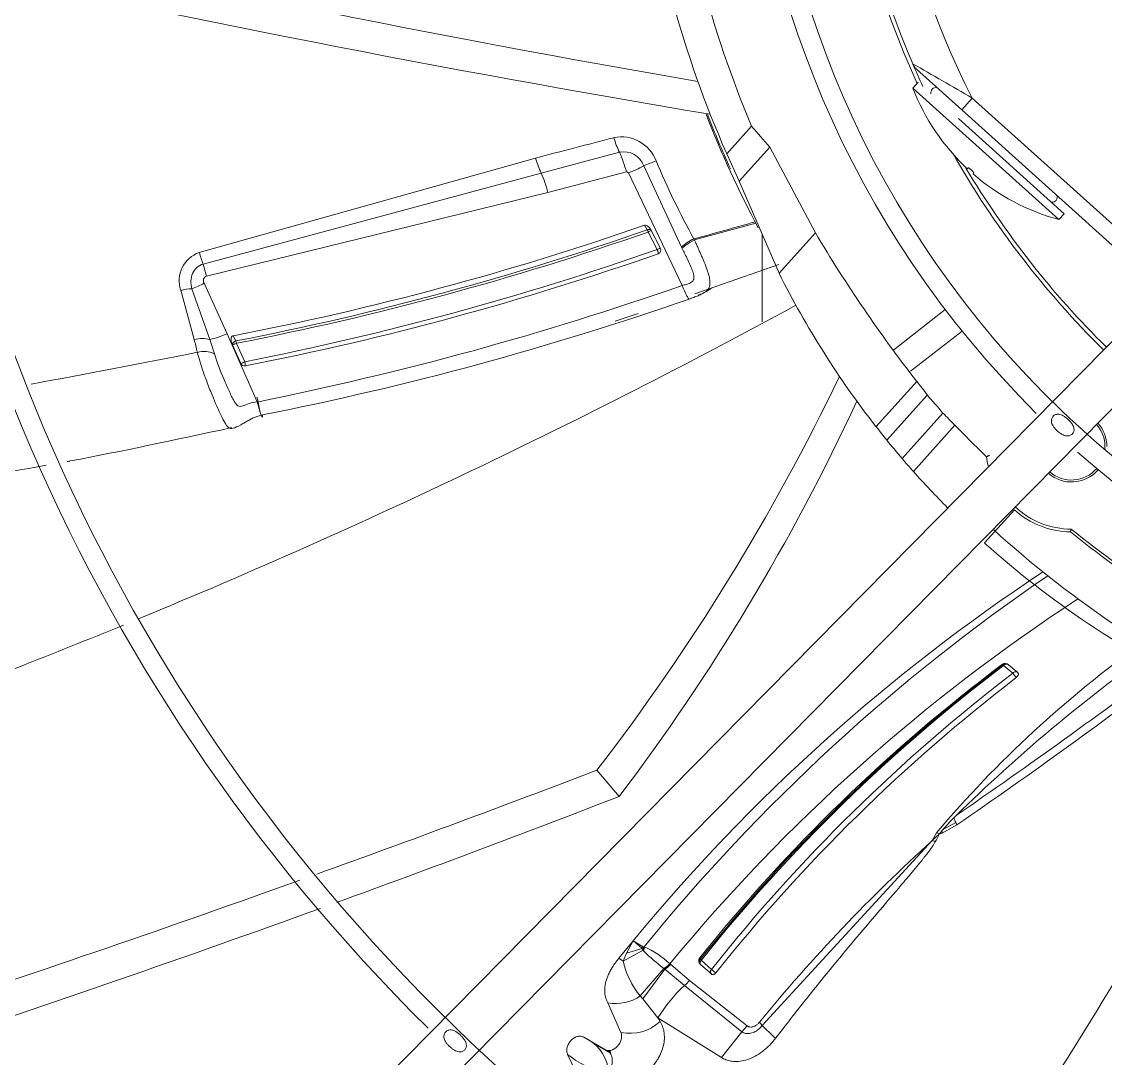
# Model space of a CAD drawing. Header units: millimetres. Extents: x 113490 to 142599, y -20467 to 115.
# Drawn here: x 127505.5 to 127643.2, y -10460.4 to -10328.6 of the extents above; entities that cross this region are included whole.
import ezdxf

# ---------------------------------------------------------------- set-up
doc = ezdxf.new("R2010")
doc.units = ezdxf.units.MM
doc.layers.add('DV3_0', color=7, linetype='Continuous')

msp = doc.modelspace()

# ---------------------------------------------------------------- linework, layer by layer
at = {"layer": 'DV3_0', "color": 7, "linetype": 'Continuous', "lineweight": 15}
for p, q in [((127709.2, -10303.23), (127375.6, -10641.53)), ((127376.45, -10649.21), (127714.11, -10306.79)), ((127619.24, -10334.62), (127624.97, -10339.78)), ((127619.43, -10336.28), (127618.76, -10337.02)), ((127637.34, -10353.75), (127618.76, -10337.02)), ((127624.97, -10339.78), (127650.49, -10362.76)), ((127595.09, -10345.38), (127598.26, -10341.86)), ((127624.57, -10340.9), (127638.01, -10353.01)), ((127596.68, -10348.85), (127600.57, -10344.53)), ((127600.57, -10344.53), (127606.38, -10355.43)), ((127528.03, -10357.93), (127570.78, -10345.94)), ((127571.51, -10347.83), (127581.46, -10345.17)), ((127595.09, -10345.38), (127596.68, -10348.85)), ((127584.55, -10346.92), (127589.35, -10357.27)), ((127625.68, -10347.28), (127625.79, -10347.15)), ((127528.52, -10359.41), (127571.51, -10347.83)), ((127572.36, -10350.29), (127582.34, -10347.68)), ((127582.59, -10347.82), (127589.43, -10362.14)), ((127626.53, -10347.82), (127626.42, -10347.95)), ((127596.68, -10348.85), (127601.75, -10360.57)), ((127528.96, -10360.96), (127572.36, -10350.29)), ((127591, -10356.34), (127598.78, -10354.19)), ((127637.34, -10353.75), (127638.01, -10353.01)), ((127584.64, -10354.48), (127584.99, -10355.06)), ((127585.1, -10355.34), (127586.25, -10357.56)), ((127585.49, -10355.13), (127586.65, -10357.36)), ((127590.92, -10356.2), (127591, -10356.34)), ((127599.59, -10366.75), (127599.59, -10355.7)), ((127591.02, -10363.18), (127601.7, -10359.45)), ((127531.6, -10368.27), (127528.64, -10361.85)), ((127527.39, -10369), (127525.68, -10362.74)), ((127529.38, -10369.01), (127527.09, -10362.55)), ((127616.33, -10370.3), (127622.88, -10365.18)), ((127580.93, -10366.69), (127583.85, -10365.68)), ((127618.48, -10373.05), (127625.04, -10367.94)), ((127529.95, -10370.82), (127529.38, -10369.01)), ((127535.41, -10376.95), (127531.6, -10368.27)), ((127532.67, -10369.19), (127532.34, -10368.53)), ((127532.75, -10369.5), (127532.67, -10369.19)), ((127533.3, -10372.04), (127532.24, -10369.68)), ((127533.81, -10371.84), (127532.75, -10369.5)), ((127615.45, -10381.8), (127620.6, -10376.08)), ((127617.39, -10384.13), (127622.59, -10378.36)), ((127630.15, -10410.33), (127630.26, -10410.36)), ((127630.3, -10410.48), (127631.48, -10411.45)), ((127630.91, -10410.39), (127632.09, -10411.36)), ((127581.41, -10427.14), (127578.59, -10423.79)), ((127622.46, -10431.5), (127622.55, -10431.39)), ((127622.5, -10431.79), (127624.35, -10430.76)), ((127622.55, -10431.39), (127624.22, -10430.46)), ((127622.23, -10431.89), (127622.5, -10431.79)), ((127622.37, -10431.62), (127622.46, -10431.5)), ((127622.37, -10431.62), (127622.47, -10431.58)), ((127581.38, -10447.72), (127583.2, -10445.49)), ((127584.48, -10446.25), (127584.34, -10446.46)), ((127584.55, -10446.26), (127584.46, -10446.71)), ((127584.48, -10446.25), (127584.55, -10446.26)), ((127584.61, -10446.26), (127584.55, -10446.81)), ((127581.92, -10448.1), (127584.46, -10446.71)), ((127584.46, -10446.71), (127584.55, -10446.81)), ((127591.74, -10447.87), (127591.62, -10447.73)), ((127584.11, -10452.5), (127587.12, -10449.03)), ((127587.09, -10449.01), (127587.12, -10449.03)), ((127587.12, -10449.03), (127587.24, -10449.12)), ((127587.24, -10449.12), (127589.72, -10451.18)), ((127587.87, -10448.42), (127587.88, -10448.44)), ((127587.88, -10448.44), (127587.94, -10448.49)), ((127587.94, -10448.49), (127590.35, -10450.56)), ((127593.14, -10449.72), (127591.82, -10448.56)), ((127593.16, -10449.13), (127591.85, -10447.98)), ((127590.35, -10450.56), (127597.7, -10456.32)), ((127589.72, -10451.18), (127597.02, -10457.07)), ((127579.97, -10453.41), (127581.64, -10457.16)), ((127586.35, -10455.29), (127584.43, -10452.89)), ((127599.25, -10455.86), (127599.61, -10456.27)), ((127597.02, -10457.07), (127594.42, -10460.36)), ((127597.7, -10456.32), (127597.02, -10457.07)), ((127579.61, -10459.34), (127576.91, -10457.77)), ((127580.22, -10459.75), (127578.26, -10458.61)), ((127577.1, -10464.59), (127574.87, -10459.97))]:
    msp.add_line(p, q, dxfattribs=at)
at = {"layer": 'DV3_0', "color": 7, "linetype": 'Continuous', "lineweight": 20}
for p, q in [((127626.31, -10338.3), (127624.97, -10339.78)), ((127626.31, -10338.3), (127651.9, -10361.34)), ((127601.75, -10360.57), (127606.38, -10355.43)), ((127589.35, -10357.27), (127589.44, -10357.44)), ((127528.96, -10360.96), (127528.52, -10359.41)), ((127614.08, -10380.08), (127619.25, -10374.33)), ((127618.83, -10385.78), (127624.11, -10379.92)), ((127627.89, -10394.89), (127631.67, -10390.68)), ((127623.96, -10429.86), (127624.25, -10429.56)), ((127624.22, -10430.46), (127624.35, -10430.76)), ((127599.61, -10456.27), (127621.23, -10432.75)), ((127621.23, -10432.75), (127621.77, -10431.77)), ((127621.23, -10432.75), (127621.69, -10432.33)), ((127621.23, -10432.75), (127621.62, -10432.88)), ((127621.69, -10432.33), (127622.16, -10431.9)), ((127622.16, -10431.9), (127621.77, -10431.77)), ((127622.16, -10431.9), (127622.23, -10431.89)), ((127622.24, -10431.78), (127622.23, -10431.89)), ((127622.24, -10431.78), (127622.37, -10431.62)), ((127622.46, -10431.5), (127622.47, -10431.58)), ((127622.47, -10431.58), (127622.5, -10431.79)), ((127582.36, -10447.07), (127583.2, -10445.49)), ((127584.34, -10446.46), (127582.36, -10447.07)), ((127583.2, -10445.49), (127584.48, -10446.25)), ((127584.55, -10446.26), (127584.61, -10446.26)), ((127581.38, -10447.72), (127581.92, -10448.1)), ((127581.92, -10448.1), (127582.36, -10447.07)), ((127587.24, -10449.12), (127584.43, -10452.89)), ((127584.43, -10452.9), (127584.11, -10452.5)), ((127594.42, -10460.36), (127586.35, -10455.29))]:
    msp.add_line(p, q, dxfattribs=at)
at = {"layer": 'DV3_0', "color": 7, "linetype": 'Continuous', "lineweight": 15}
for centre, radius, start, end in [((127723.24, -10288.99), 236, 136.9648, 225.2631), ((127723.24, -10288.99), 233.5, 136.5342, 225.7814), ((127723.24, -10288.99), 126, 138.321, 225.2028), ((127723.24, -10288.99), 123.5, 137.2092, 226.1082), ((127723.24, -10288.99), 114.25, 138.4114, 204.5312), ((127723.24, -10288.99), 113.75, 138.4247, 203.2684), ((127723.24, -10288.99), 135.7, 186.2429, 202.9304), ((127723.24, -10288.99), 140, 186.7677, 203.7505), ((127921.03, -8443.29), 1921.39, 257.09501, 260.12283), ((127897, -8524.72), 1840.9, 257.29812, 260.49472), ((127723.24, -10288.99), 113.75, 203.2684, 204.8619), ((127644.48, -10327.15), 27.54, 201.0085, 226.9598), ((127621.71, -10337.61), 0.667, 79.7797, 190.9881), ((127723.24, -10288.99), 140.5, 201.4447, 207.9333), ((127581.68, -10347.99), 4.76, 21.054, 101.4068), ((127790.84, -11165.93), 849, 104.32746, 105.02193), ((127589.79, -10340.87), 9.37, 195.2266, 207.3152), ((127565.19, -10352.31), 17.76, 15.1013, 23.7012), ((127723.24, -10288.99), 114.25, 209.5268, 225.4011), ((127576.31, -10331.46), 17.52, 290.9793, 298.0441), ((127598.92, -10380.11), 36.17, 110.7332, 113.4154), ((127684.7, -10304.69), 107, 202.8771, 208.7791), ((127723.24, -10288.99), 113.75, 210.7758, 225.4011), ((127582.39, -10347.89), 0.214, 20.6173, 102.1279), ((127644.48, -10327.15), 27.54, 229.0402, 254.9915), ((127636.45, -10350.88), 0.667, 265.0119, 16.2203), ((127448.2, -9829.22), 545.97, 285.1539, 286.0016), ((127461.32, -9999.86), 375.45, 280.903, 289.1752), ((127460.7, -9998.9), 377.22, 280.9994, 289.2376), ((127460.52, -9998.64), 377.82, 281.0213, 289.2522), ((127580.63, -10356.99), 4.77, 20.2814, 23.8803), ((127581.66, -10348.28), 7.85, 295.9732, 299.2402), ((127761.94, -10263.3), 180.8, 210.6348, 217.8853), ((127593, -10360.96), 5.2, 113.6404, 134.7432), ((127548.69, -10351.94), 21.51, 196.1751, 200.3404), ((127460.59, -9999.49), 379.48, 281.1244, 289.338), ((127460.83, -9999.87), 379.59, 281.0963, 289.3173), ((127592, -10368.47), 12.33, 115.7189, 117.7905), ((127586.21, -10357.62), 0.508, 291.3094, 30.1339), ((127705.5, -10308.69), 116, 206.5688, 217.984), ((127522.97, -10351.39), 11.9, 290.2544, 298.4853), ((127453.84, -9973.56), 411.56, 281.4306, 289.2353), ((127527.07, -10367.67), 5.11, 89.8539, 105.7858), ((127458.27, -9985.04), 401.17, 281.1822, 289.2163), ((127187.11, -9598.83), 871.89, 292.47447, 298.55652), ((127281.8, -10430.28), 253.12, 13.6296, 14.0098), ((127526.54, -10356.79), 12.54, 283.0422, 293.7544), ((127528.63, -10373.47), 2.95, 63.5122, 106.4126), ((127532.67, -10369.62), 2.5, 284.762, 297.2571), ((127533.8, -10371.83), 0.539, 202.2597, 278.6721), ((127355.65, -10251.98), 281.46, 322.3809, 334.3771), ((127723.24, -10288.99), 123.5, 226.1082, 316.2428), ((127723.24, -10288.99), 134.6, 220.315, 221.6017), ((127510.63, -10382.19), 25.42, 9.2717, 13.3033), ((127362.74, -10261.51), 274.32, 322.858, 335.1381), ((127824.15, -10183.4), 280.42, 224.4915, 225.6493), ((127638.93, -10382.63), 4.25, 0, 41.5341), ((127638.93, -10382.63), 4.5, 0, 41.7492), ((127705.5, -10308.69), 116, 219.0732, 220.5703), ((127638.93, -10382.63), 4.25, 354.8173, 0), ((127639.04, -10382.49), 11.02, 187.4586, 193.6287), ((127723.24, -10288.99), 126, 228.4752, 270), ((127705.5, -10308.69), 116, 221.6524, 224.7912), ((127638.93, -10382.63), 4.5, 229.0529, 318), ((127638.93, -10382.63), 4.25, 229.2681, 318.9663), ((127638.93, -10382.63), 10.84, 228, 269.251), ((127638.93, -10382.63), 10.5, 226.9653, 269.8902), ((127723.24, -10288.99), 140.5, 227.8486, 244.7865), ((127723.24, -10288.99), 134.34, 231.0499, 242.2199), ((127723.24, -10288.99), 134, 230.9991, 237.2517), ((127705.5, -10308.69), 116, 228, 244.5279), ((127765.13, -10595.17), 235.59, 123.4411, 140.5553), ((127771.53, -10598.04), 240.79, 124.2777, 140.9245), ((127765.36, -10594.58), 229.92, 123.1154, 140.531), ((127187.11, -9598.83), 871.89, 290.44342, 292.33228), ((127759.05, -10581.66), 214.41, 126.9538, 141.3404), ((127760.36, -10582.48), 215.76, 127.0847, 141.4), ((127760.85, -10582.8), 216.19, 127.147, 141.4201), ((127630.49, -10410.85), 0.625, 47.7893, 122.5207), ((127630.57, -10410.75), 0.496, 46.1549, 128.4511), ((127764.67, -10585.24), 218.96, 127.4655, 141.5655), ((127764.91, -10585.47), 218.57, 127.4799, 141.5567), ((127634.06, -10409.96), 2.97, 210.096, 223.8348), ((126898.84, -9998), 872.24, 325.21173, 331.29356), ((126892.22, -8630.77), 1919.9, 289.81328, 290.94717), ((126912.8, -8701.02), 1851.09, 289.98762, 291.17408), ((127761.08, -10587.8), 208.79, 132.0492, 140.8077), ((127624.81, -10433.67), 3.19, 143.7116, 146.2521), ((127723.24, -10288.99), 551.5, 195.4775, 254.5225), ((126892.22, -8630.77), 1919.9, 288.19223, 289.74418), ((126912.8, -8701.02), 1851.09, 288.2337, 289.91843), ((127584.81, -10446.37), 0.478, 190.9247, 223.9), ((127580.28, -10456.32), 10.95, 46.1609, 66.7475), ((127607.22, -10423.18), 32.75, 226.1967, 232.0692), ((127592.12, -10448.18), 0.485, 140.7317, 232.4456), ((127592.48, -10447.26), 0.962, 219.8162, 228.871), ((127596.93, -10444.93), 5.65, 228.0185, 235.2631), ((127723.24, -10288.99), 233.5, 225.7814, 315.7154), ((127580.94, -10447.92), 5.57, 260.0111, 304.7159), ((127582.76, -10451.51), 5.76, 258.8491, 312.1775), ((127753.76, -10363.2), 191.06, 208.8135, 208.982), ((127626.73, -10429.85), 37.86, 224.2478, 227.8108), ((127574.89, -10462.55), 5.19, 10.1936, 67.059), ((127581.77, -10451.39), 11.01, 231.1934, 258.1257)]:
    msp.add_arc(centre, radius, start, end, dxfattribs=at)
at = {"layer": 'DV3_0', "color": 7, "linetype": 'Continuous', "lineweight": 20}
for centre, radius, start, end in [((127723.24, -10288.99), 108.75, 138.5638, 206.9605), ((127248.71, -10983.54), 747.61, 59.66409, 60.33376), ((127723.24, -10288.99), 140.35, 201.48, 204.54), ((127581.66, -10342.86), 11.3, 195.8192, 206.1296), ((127582.01, -10347.81), 2.69, 19.2233, 101.7863), ((127551.74, -10356.01), 21.4, 15.5074, 22.4675), ((127529.31, -10361.54), 3.83, 109.5683, 198.3828), ((127528.37, -10372.65), 3.77, 74.5426, 104.9674), ((127731.28, -10524.15), 143.27, 125.5681, 139.8477), ((127771.67, -10579.87), 210.53, 125.5148, 134.442), ((127150.6, -9741.76), 835.11, 304.55332, 306.86693), ((127192.74, -9804.53), 760.56, 304.57503, 307.19348), ((127651.01, -10456.1), 37.69, 135.8529, 139.0244), ((127762.7, -10509.15), 160.38, 151.2063, 151.6058), ((127607.96, -10417.76), 37.17, 228.2362, 230.5479), ((127592.4, -10445.63), 10.77, 193.2742, 219.6537), ((127585.73, -10446.41), 2.93, 297.5982, 316.6794), ((127585.68, -10446.43), 2.97, 298.9802, 317.6454), ((127585.69, -10446.72), 2.86, 302.8874, 321.7301), ((127587.99, -10448.79), 2.95, 305.8411, 323.1077), ((127603.02, -10465.52), 19.56, 132.8678, 148.4609)]:
    msp.add_arc(centre, radius, start, end, dxfattribs=at)
at = {"layer": 'DV3_0', "color": 7, "linetype": 'Continuous', "lineweight": 15}
for centre, major_axis, ratio, start_param, end_param in [((139327.75, 2657.76), (-11716.76, -13012.77), 0.087151, -0.011968, -0.009675), ((127914.34, -10083.76), (-278.19, -308.96), 0.561586, -0.106694, -0.097329), ((127913.36, -10070.06), (-283.73, -315.12), 0.561586, -0.041148, -0.032008), ((127866.9, -10128.91), (-239.26, -265.73), 0.561585, -0.098855, -0.087977), ((127870.24, -10125.52), (-242.46, -269.28), 0.561586, -0.0731, -0.062386)]:
    msp.add_ellipse(centre, major_axis=major_axis, ratio=ratio, start_param=start_param, end_param=end_param, dxfattribs=at)
at = {"layer": 'DV3_0', "color": 7, "linetype": 'Continuous', "lineweight": 20}
msp.add_ellipse((127602.61, -10415.69), major_axis=(22.96, -30.96), ratio=0.289793, start_param=0.87424, end_param=0.89553, dxfattribs=at)
msp.add_rational_spline([(127618.74, -10333.93), (127618.86, -10334.2), (127619.03, -10334.43), (127619.24, -10334.62)], [1.03194473008, 1.06000282083, 1.10654415877, 1.17156874389], degree=3, dxfattribs=at)
at = {"layer": 'DV3_0', "color": 7, "linetype": 'Continuous', "lineweight": 15}
for points, knots in [([(127626.2, -10347.45), (127626.18, -10347.43), (127626.15, -10347.41), (127626.1, -10347.36), (127626.04, -10347.32), (127625.98, -10347.27), (127625.92, -10347.22), (127625.87, -10347.19), (127625.83, -10347.16), (127625.8, -10347.15), (127625.79, -10347.15), (127625.79, -10347.15)], [0, 0, 0, 0, 0.083334, 0.166303, 0.249826, 0.374984, 0.50015, 0.626605, 0.751629, 0.877407, 1, 1, 1, 1]), ([(127625.79, -10347.15), (127625.79, -10347.15), (127625.79, -10347.15), (127625.81, -10347.15), (127625.83, -10347.16), (127625.87, -10347.19), (127625.92, -10347.22), (127625.98, -10347.27), (127626.05, -10347.32), (127626.12, -10347.38), (127626.17, -10347.43), (127626.2, -10347.45)], [0, 0, 0, 0, 0.081654, 0.164063, 0.248595, 0.373578, 0.500083, 0.625199, 0.750404, 0.875284, 1, 1, 1, 1]), ([(127626.53, -10347.82), (127626.53, -10347.82), (127626.53, -10347.82), (127626.53, -10347.8), (127626.52, -10347.78), (127626.49, -10347.75), (127626.45, -10347.7), (127626.4, -10347.64), (127626.34, -10347.58), (127626.27, -10347.51), (127626.22, -10347.47), (127626.2, -10347.45)], [0, 0, 0, 0, 0.081654, 0.164063, 0.248595, 0.373578, 0.500083, 0.625199, 0.750404, 0.875284, 1, 1, 1, 1]), ([(127626.2, -10347.45), (127626.21, -10347.46), (127626.24, -10347.49), (127626.29, -10347.54), (127626.34, -10347.59), (127626.4, -10347.64), (127626.45, -10347.7), (127626.49, -10347.75), (127626.52, -10347.79), (127626.53, -10347.81), (127626.53, -10347.82), (127626.53, -10347.82)], [0, 0, 0, 0, 0.083334, 0.166303, 0.249826, 0.374984, 0.50015, 0.626605, 0.751629, 0.877407, 1, 1, 1, 1]), ([(127584.64, -10354.48), (127584.65, -10354.48), (127584.68, -10354.47), (127584.72, -10354.46), (127584.83, -10354.47), (127584.96, -10354.52), (127585.1, -10354.62), (127585.24, -10354.75), (127585.38, -10354.92), (127585.45, -10355.06), (127585.49, -10355.13)], [0, 0, 0, 0, 0.030234, 0.058964, 0.114513, 0.29395, 0.425226, 0.573003, 0.78247, 1, 1, 1, 1]), ([(127591, -10356.34), (127590.59, -10356.55), (127590.21, -10356.78), (127589.65, -10357.18), (127589.47, -10357.35), (127589.43, -10357.44)], [0, 0, 0, 0, 0.5, 0.5, 1, 1, 1, 1]), ([(127591, -10356.34), (127591.02, -10356.38), (127591.08, -10356.52), (127591.21, -10356.83), (127591.4, -10357.25), (127591.61, -10357.72), (127591.81, -10358.17), (127592.1, -10358.85), (127592.44, -10359.66), (127592.75, -10360.54), (127592.94, -10361.3), (127592.98, -10361.91), (127592.9, -10362.37), (127592.74, -10362.66), (127592.53, -10362.87), (127592.29, -10363.03), (127592.02, -10363.18), (127591.74, -10363.31), (127591.47, -10363.43), (127591.19, -10363.54), (127590.9, -10363.65), (127590.61, -10363.76), (127590.41, -10363.83), (127590.31, -10363.86)], [0, 0, 0, 0, 0.009928, 0.038187, 0.086065, 0.128368, 0.173611, 0.221721, 0.333708, 0.4307, 0.523864, 0.609938, 0.679298, 0.734389, 0.768329, 0.802966, 0.839055, 0.867424, 0.894844, 0.92156, 0.947823, 0.973884, 1, 1, 1, 1]), ([(127586.25, -10357.56), (127586.26, -10357.59), (127586.28, -10357.63), (127586.3, -10357.7), (127586.33, -10357.76), (127586.34, -10357.81), (127586.35, -10357.86), (127586.36, -10357.89), (127586.38, -10357.95), (127586.4, -10358.02), (127586.4, -10358.08), (127586.4, -10358.09), (127586.39, -10358.09)], [0, 0, 0, 0, 0.111745, 0.210356, 0.296478, 0.371095, 0.435337, 0.490326, 0.537093, 0.704877, 0.85208, 1, 1, 1, 1]), ([(127589.43, -10357.44), (127589.46, -10357.49), (127589.51, -10357.6), (127589.66, -10357.89), (127590.05, -10358.66), (127590.49, -10359.57), (127590.81, -10360.43), (127590.94, -10360.99), (127590.93, -10361.4), (127590.68, -10361.68), (127590.39, -10361.85), (127590.05, -10361.98), (127589.71, -10362.07), (127589.53, -10362.12), (127589.43, -10362.14)], [0, 0, 0, 0, 0.02368, 0.055134, 0.146901, 0.419077, 0.547071, 0.626034, 0.739727, 0.790956, 0.847617, 0.916748, 0.957154, 1, 1, 1, 1]), ([(127590.31, -10363.86), (127590.28, -10363.87), (127590.24, -10363.83), (127590.13, -10363.67), (127590.06, -10363.54), (127589.81, -10363.07), (127589.62, -10362.62), (127589.43, -10362.14)], [0, 0, 0, 0, 0.25, 0.25, 0.5, 0.5, 1, 1, 1, 1]), ([(127591.48, -10363.38), (127591.5, -10363.37), (127591.57, -10363.34), (127591.69, -10363.29), (127591.85, -10363.22), (127592.01, -10363.15), (127592.16, -10363.08), (127592.31, -10363), (127592.68, -10362.81), (127592.97, -10362.62), (127593.17, -10362.44)], [0.1038005, 0.1038005, 0.1038005, 0.1038005, 0.1096647, 0.1280995, 0.1467041, 0.1655182, 0.1845779, 0.2039156, 0.2235604, 0.3323669, 0.3323669, 0.3323669, 0.3323669]), ([(127532.24, -10369.68), (127532.23, -10369.65), (127532.2, -10369.59), (127532.16, -10369.49), (127532.12, -10369.34), (127532.09, -10369.16), (127532.08, -10368.96), (127532.1, -10368.77), (127532.17, -10368.62), (127532.26, -10368.56), (127532.31, -10368.54), (127532.33, -10368.54), (127532.34, -10368.53)], [0, 0, 0, 0, 0.082806, 0.165389, 0.247981, 0.443632, 0.593737, 0.72295, 0.893556, 0.952815, 0.977811, 1, 1, 1, 1]), ([(127532.24, -10369.68), (127532.22, -10369.61), (127532.26, -10369.51), (127532.42, -10369.33), (127532.54, -10369.24), (127532.67, -10369.19)], [0, 0, 0, 0, 0.5, 0.5, 1, 1, 1, 1]), ([(127536.07, -10378.6), (127535.88, -10378.64), (127535.52, -10378.73), (127535, -10378.93), (127534.51, -10379.17), (127534.03, -10379.44), (127533.33, -10379.85), (127532.5, -10380.32), (127531.89, -10380.37), (127531.47, -10379.91), (127531, -10379.08), (127530.43, -10377.89), (127529.79, -10376.39), (127529.15, -10374.8), (127528.56, -10373.18), (127528.1, -10371.81), (127527.89, -10370.99), (127527.8, -10370.63)], [0, 0, 0, 0, 0.030083, 0.06022, 0.09129, 0.124177, 0.159748, 0.249736, 0.339928, 0.392765, 0.470283, 0.571382, 0.657141, 0.764818, 0.86227, 0.939772, 1, 1, 1, 1]), ([(127532.75, -10369.5), (127532.63, -10369.55), (127532.51, -10369.6), (127532.32, -10369.67), (127532.26, -10369.69), (127532.24, -10369.68)], [0, 0, 0, 0, 0.5, 0.5, 1, 1, 1, 1]), ([(127535.41, -10376.95), (127534.65, -10376.97), (127534.03, -10377.32), (127533.32, -10377.53), (127533.12, -10377.54), (127532.86, -10377.4), (127532.8, -10377.33), (127532.66, -10377.15), (127532.56, -10377.01), (127532.26, -10376.48), (127532.04, -10376.03), (127531.59, -10375.07), (127531.37, -10374.55), (127530.71, -10372.97), (127530.29, -10371.88), (127529.95, -10370.82)], [0, 0, 0, 0, 0.25, 0.25, 0.375, 0.375, 0.4375, 0.4375, 0.5, 0.5, 0.625, 0.625, 0.75, 0.75, 1, 1, 1, 1]), ([(127533.81, -10371.84), (127533.84, -10371.98), (127533.87, -10372.12), (127533.9, -10372.31), (127533.9, -10372.37), (127533.88, -10372.37)], [0, 0, 0, 0, 0.5, 0.5, 1, 1, 1, 1]), ([(127536.07, -10378.6), (127536.11, -10378.98), (127536.05, -10379), (127535.79, -10378.34), (127535.58, -10377.66), (127535.41, -10376.95)], [0, 0, 0, 0, 0.5, 0.5, 1, 1, 1, 1]), ([(127639.02, -10381.03), (127638.98, -10381.07), (127638.89, -10381.15), (127638.64, -10381.27), (127638.24, -10381.31), (127637.79, -10381.13), (127637.4, -10380.87), (127637.08, -10380.6), (127636.8, -10380.3), (127636.53, -10379.93), (127636.35, -10379.52), (127636.38, -10379.13), (127636.49, -10378.89), (127636.57, -10378.8), (127636.61, -10378.75)], [0, 0, 0, 0, 0.040717, 0.082601, 0.183674, 0.325225, 0.413967, 0.5088, 0.602375, 0.688214, 0.822702, 0.918959, 0.959862, 1, 1, 1, 1]), ([(127636.61, -10378.75), (127636.65, -10378.71), (127636.74, -10378.63), (127636.98, -10378.52), (127637.39, -10378.48), (127637.82, -10378.66), (127638.22, -10378.93), (127638.63, -10379.28), (127639.04, -10379.74), (127639.28, -10380.27), (127639.25, -10380.66), (127639.14, -10380.89), (127639.06, -10380.98), (127639.02, -10381.03)], [0, 0, 0, 0, 0.040646, 0.082274, 0.181944, 0.323646, 0.41357, 0.509807, 0.690903, 0.824258, 0.919018, 0.959797, 1, 1, 1, 1]), ([(127511.23, -10384.53), (127511.38, -10384.5), (127518.2, -10383.22), (127524.66, -10381.83), (127532.16, -10380.22)], [0.879264, 0.879264, 0.879264, 0.879264, 0.8819151, 1, 1, 1, 1]), ([(127401.56, -10409.41), (127403.58, -10408.62), (127411.98, -10405.44), (127427.51, -10400.34), (127448.31, -10395.23), (127469.65, -10391.37), (127489.6, -10388.2), (127502.74, -10386.07), (127508.58, -10385.01)], [0.2428611, 0.2428611, 0.2428611, 0.2428611, 0.2795611, 0.3948142, 0.5195556, 0.6421753, 0.7617357, 0.8637565, 0.8637565, 0.8637565, 0.8637565]), ([(127630.3, -10410.48), (127630.29, -10410.45), (127630.26, -10410.4), (127630.26, -10410.37), (127630.26, -10410.36)], [0, 0, 0, 0, 0.499963, 1, 1, 1, 1]), ([(127630.3, -10410.48), (127630.31, -10410.46), (127630.34, -10410.43), (127630.39, -10410.4), (127630.45, -10410.36), (127630.52, -10410.32), (127630.62, -10410.3), (127630.71, -10410.29), (127630.79, -10410.31), (127630.86, -10410.34), (127630.89, -10410.37), (127630.91, -10410.39)], [0, 0, 0, 0, 0.068335, 0.145469, 0.231665, 0.333262, 0.479836, 0.632249, 0.740429, 0.880915, 1, 1, 1, 1]), ([(127631.48, -10411.45), (127631.57, -10411.35), (127631.69, -10411.29), (127631.92, -10411.26), (127632.02, -10411.29), (127632.09, -10411.36)], [0, 0, 0, 0, 0.5, 0.5, 1, 1, 1, 1]), ([(127632.09, -10411.36), (127632.11, -10411.37), (127632.13, -10411.39), (127632.15, -10411.43), (127632.17, -10411.49), (127632.18, -10411.56), (127632.17, -10411.66), (127632.13, -10411.76), (127632.07, -10411.85), (127632, -10411.94), (127631.94, -10411.99), (127631.91, -10412.02)], [0, 0, 0, 0, 0.07454, 0.149665, 0.227324, 0.351488, 0.476595, 0.607041, 0.740493, 0.871945, 1, 1, 1, 1]), ([(127581.38, -10447.72), (127581.3, -10447.82), (127581.15, -10448.01), (127580.94, -10448.29), (127580.75, -10448.57), (127580.57, -10448.84), (127580.41, -10449.1), (127580.26, -10449.36), (127580.13, -10449.61), (127580.02, -10449.86), (127579.92, -10450.1), (127579.83, -10450.34), (127579.76, -10450.57), (127579.7, -10450.79), (127579.64, -10451.08), (127579.59, -10451.43), (127579.58, -10451.84), (127579.61, -10452.25), (127579.69, -10452.64), (127579.8, -10453.03), (127579.91, -10453.28), (127579.97, -10453.41)], [0, 0, 0, 0, 0.057167, 0.111739, 0.163853, 0.213654, 0.261288, 0.306903, 0.350652, 0.39269, 0.433175, 0.472267, 0.510126, 0.546912, 0.582784, 0.650511, 0.717662, 0.785257, 0.85427, 0.92559, 1, 1, 1, 1]), ([(127591.82, -10448.56), (127591.8, -10448.54), (127591.76, -10448.51), (127591.7, -10448.44), (127591.65, -10448.37), (127591.6, -10448.28), (127591.56, -10448.18), (127591.53, -10448.05), (127591.54, -10447.93), (127591.56, -10447.82), (127591.6, -10447.75), (127591.62, -10447.72)], [0, 0, 0, 0, 0.099276, 0.196859, 0.293392, 0.389534, 0.537296, 0.670768, 0.795065, 0.901219, 1, 1, 1, 1]), ([(127591.85, -10447.98), (127591.76, -10448.08), (127591.72, -10448.21), (127591.71, -10448.42), (127591.75, -10448.52), (127591.82, -10448.56)], [0, 0, 0, 0, 0.5, 0.5, 1, 1, 1, 1]), ([(127593.16, -10449.13), (127593.14, -10449.15), (127593.12, -10449.18), (127593.1, -10449.22), (127593.08, -10449.26), (127593.05, -10449.32), (127593.03, -10449.39), (127593.02, -10449.48), (127593.03, -10449.58), (127593.07, -10449.66), (127593.12, -10449.7), (127593.14, -10449.72)], [0, 0, 0, 0, 0.074935, 0.140404, 0.196395, 0.24291, 0.374051, 0.4902, 0.673451, 0.83987, 1, 1, 1, 1]), ([(127593.72, -10449.57), (127593.7, -10449.59), (127593.67, -10449.62), (127593.63, -10449.67), (127593.57, -10449.71), (127593.5, -10449.75), (127593.41, -10449.78), (127593.31, -10449.79), (127593.21, -10449.77), (127593.16, -10449.74), (127593.14, -10449.72)], [0, 0, 0, 0, 0.086931, 0.173955, 0.262548, 0.393393, 0.521895, 0.686293, 0.841595, 1, 1, 1, 1]), ([(127586.62, -10455.78), (127586.66, -10455.83), (127586.72, -10455.93), (127586.8, -10456.09), (127586.88, -10456.26), (127586.95, -10456.43), (127587.01, -10456.6), (127587.06, -10456.78), (127587.1, -10456.97), (127587.13, -10457.15), (127587.15, -10457.35), (127587.16, -10457.54), (127587.17, -10457.75), (127587.16, -10458.17), (127587.07, -10458.82), (127586.8, -10459.68), (127586.41, -10460.45), (127585.96, -10461.13), (127585.47, -10461.69), (127584.91, -10462.18), (127584.4, -10462.53), (127583.96, -10462.77), (127583.61, -10462.93), (127583.26, -10463.05), (127582.9, -10463.13), (127582.55, -10463.19), (127582.19, -10463.21), (127581.96, -10463.19), (127581.84, -10463.18)], [0, 0, 0, 0, 0.019166, 0.038122, 0.056918, 0.075605, 0.094236, 0.112864, 0.13154, 0.150316, 0.169245, 0.188375, 0.207755, 0.227431, 0.308794, 0.389566, 0.473019, 0.53961, 0.606644, 0.674514, 0.74239, 0.78007, 0.816992, 0.853426, 0.889654, 0.925965, 0.962652, 1, 1, 1, 1]), ([(127561.76, -10459.38), (127561.72, -10459.42), (127561.62, -10459.5), (127561.38, -10459.62), (127560.98, -10459.66), (127560.55, -10459.48), (127560.16, -10459.21), (127559.84, -10458.94), (127559.56, -10458.64), (127559.29, -10458.27), (127559.11, -10457.85), (127559.14, -10457.46), (127559.25, -10457.22), (127559.33, -10457.13), (127559.37, -10457.08)], [0, 0, 0, 0, 0.040529, 0.082096, 0.181604, 0.321297, 0.409637, 0.504692, 0.598943, 0.685714, 0.821727, 0.918717, 0.959765, 1, 1, 1, 1]), ([(127559.37, -10457.08), (127559.41, -10457.04), (127559.5, -10456.96), (127559.74, -10456.84), (127560.14, -10456.81), (127560.58, -10456.99), (127560.96, -10457.25), (127561.28, -10457.53), (127561.56, -10457.83), (127561.83, -10458.2), (127562.02, -10458.62), (127561.99, -10459.01), (127561.88, -10459.24), (127561.8, -10459.33), (127561.76, -10459.38)], [0, 0, 0, 0, 0.040488, 0.081902, 0.180627, 0.320355, 0.409206, 0.504808, 0.600124, 0.687341, 0.822717, 0.918807, 0.959755, 1, 1, 1, 1]), ([(127581.64, -10457.16), (127581.83, -10457.58), (127581.74, -10458.2), (127581.16, -10458.99), (127580.89, -10459.23), (127580.26, -10459.49), (127579.9, -10459.51), (127579.61, -10459.34)], [0, 0, 0, 0, 0.5, 0.5, 0.75, 0.75, 1, 1, 1, 1]), ([(127576.91, -10457.77), (127576.8, -10457.71), (127576.54, -10457.62), (127576.08, -10457.66), (127575.62, -10457.88), (127575.21, -10458.23), (127574.92, -10458.69), (127574.76, -10459.15), (127574.74, -10459.58), (127574.82, -10459.85), (127574.87, -10459.97)], [0, 0, 0, 0, 0.124936, 0.249948, 0.37496, 0.499972, 0.624983, 0.749995, 0.875007, 1, 1, 1, 1]), ([(127580.27, -10461.91), (127580.54, -10461.33), (127580.61, -10460.73), (127580.37, -10459.78), (127580.05, -10459.44), (127579.61, -10459.34)], [0, 0, 0, 0, 0.5, 0.5, 1, 1, 1, 1])]:
    msp.add_open_spline(points, degree=3, knots=knots, dxfattribs=at)
for points, degree in [([(127584.99, -10355.06), (127585.1, -10355.01), (127585.34, -10354.97), (127585.47, -10355.06), (127585.49, -10355.13)], 3), ([(127527.8, -10370.63), (127520.7, -10372.04), (127513.66, -10373.39), (127506.67, -10374.68)], 3), ([(127628.49, -10383.74), (127628.3, -10383.83), (127628.12, -10383.92)], 2), ([(127638.91, -10393.13), (127638.85, -10393.3), (127638.79, -10393.47)], 2), ([(127580.12, -10459.46), (127580.3, -10459.62), (127580.37, -10459.75), (127580.32, -10459.85)], 3)]:
    msp.add_open_spline(points, degree=degree, dxfattribs=at)
at = {"layer": 'DV3_0', "color": 7, "linetype": 'Continuous', "lineweight": 20}
for points, knots in [([(127527.09, -10362.55), (127526.89, -10361.91), (127526.93, -10361.2), (127527.45, -10360.03), (127527.94, -10359.57), (127528.52, -10359.41)], [0, 0, 0, 0, 0.5, 0.5, 1, 1, 1, 1]), ([(127528.64, -10361.85), (127528.55, -10361.67), (127528.53, -10361.47), (127528.62, -10361.22), (127528.67, -10361.14), (127528.79, -10361.02), (127528.87, -10360.98), (127528.96, -10360.96)], [0, 0, 0, 0, 0.5, 0.5, 0.75, 0.75, 1, 1, 1, 1]), ([(127621.62, -10432.88), (127621.59, -10432.93), (127621.53, -10433.04), (127621.44, -10433.2), (127621.32, -10433.37), (127621.2, -10433.56), (127621.06, -10433.76), (127620.9, -10433.97), (127620.74, -10434.2), (127620.56, -10434.43), (127620.36, -10434.68), (127620.15, -10434.95), (127619.79, -10435.41), (127619.22, -10436.1), (127618.44, -10437.05), (127617.55, -10438.1), (127616.04, -10439.87), (127613.77, -10442.52), (127611.24, -10445.52), (127608.96, -10448.26), (127607.08, -10450.56), (127605.18, -10452.93), (127603.24, -10455.38), (127601.96, -10457.06), (127601.31, -10457.9)], [0, 0, 0, 0, 0.005366, 0.011271, 0.017723, 0.024728, 0.032291, 0.040414, 0.0491, 0.058352, 0.068171, 0.078557, 0.089512, 0.123028, 0.161172, 0.203935, 0.251305, 0.377254, 0.527911, 0.617273, 0.709161, 0.803571, 0.900512, 1, 1, 1, 1]), ([(127597.7, -10456.32), (127597.72, -10456.34), (127597.76, -10456.37), (127597.82, -10456.4), (127597.89, -10456.43), (127597.97, -10456.45), (127598.08, -10456.47), (127598.24, -10456.47), (127598.46, -10456.43), (127598.67, -10456.35), (127598.86, -10456.23), (127599.01, -10456.11), (127599.14, -10455.99), (127599.22, -10455.9), (127599.25, -10455.86)], [0, 0, 0, 0, 0.047301, 0.094525, 0.141988, 0.190001, 0.238866, 0.36075, 0.483615, 0.609309, 0.737697, 0.825774, 0.912802, 1, 1, 1, 1]), ([(127597.02, -10457.07), (127597.04, -10457.09), (127597.09, -10457.12), (127597.18, -10457.17), (127597.37, -10457.25), (127597.68, -10457.32), (127598.07, -10457.29), (127598.43, -10457.18), (127598.71, -10457.05), (127598.97, -10456.89), (127599.21, -10456.69), (127599.43, -10456.48), (127599.56, -10456.34), (127599.61, -10456.27)], [0, 0, 0, 0, 0.030839, 0.061672, 0.126007, 0.260149, 0.422201, 0.541699, 0.632777, 0.72358, 0.829679, 0.921889, 1, 1, 1, 1]), ([(127601.31, -10457.9), (127601.25, -10457.97), (127601.14, -10458.12), (127600.97, -10458.32), (127600.79, -10458.52), (127600.61, -10458.72), (127600.42, -10458.91), (127600.23, -10459.09), (127600.04, -10459.26), (127599.83, -10459.43), (127599.4, -10459.77), (127598.71, -10460.21), (127597.76, -10460.63), (127596.82, -10460.85), (127596.11, -10460.86), (127595.61, -10460.8), (127595.29, -10460.73), (127594.99, -10460.64), (127594.7, -10460.51), (127594.52, -10460.41), (127594.42, -10460.36)], [0, 0, 0, 0, 0.030527, 0.060888, 0.091127, 0.121289, 0.151418, 0.181562, 0.211765, 0.242074, 0.272534, 0.40425, 0.533731, 0.654722, 0.774279, 0.82032, 0.865654, 0.910537, 0.955231, 1, 1, 1, 1])]:
    msp.add_open_spline(points, degree=3, knots=knots, dxfattribs=at)

doc.saveas('drawing.dxf')
